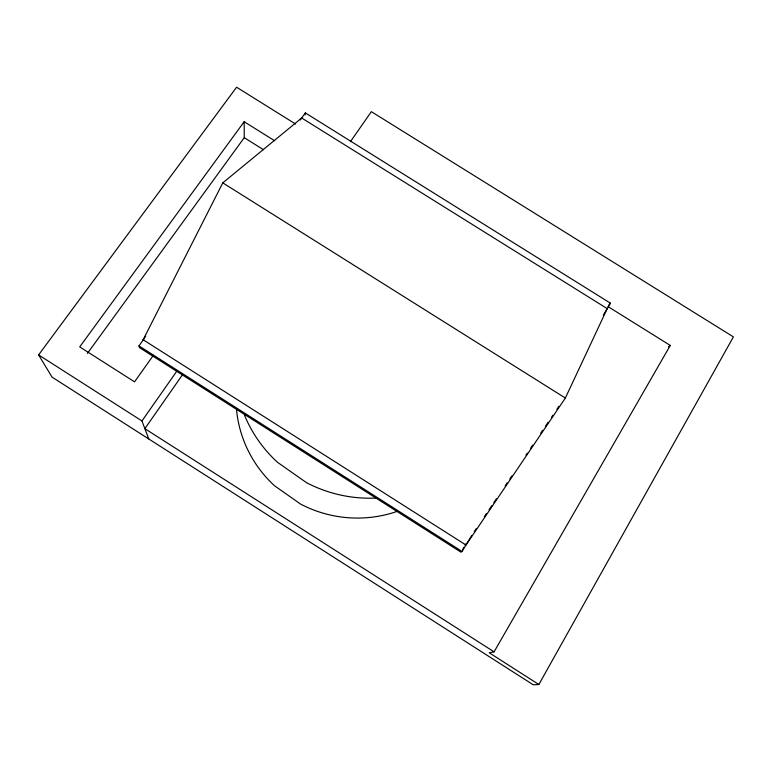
<?xml version="1.0" encoding="UTF-8"?>
<svg xmlns="http://www.w3.org/2000/svg" width="772" height="772" viewBox="0 0 772 772"><rect width="100%" height="100%" fill="white"/><g stroke="black" fill="none" stroke-linecap="round" stroke-linejoin="round"><path stroke-width="1.16" d="M305.133 114.903L305.326 112.915L610.469 303.203L603.318 315.179M565.355 398.043L607.226 308.636L301.688 118L222.79 182.868L143.148 339.757L465.998 545.042L565.355 398.043L222.79 182.868M295.666 124.089L236.589 87.207L38.6 354.917L52.033 377.112L533.23 684.793L538.856 684.503L733.4 336.882L371.351 111.66L350.411 141.71M538.856 684.503L489.236 652.774L494.08 651.848L670.27 345.431L608.018 306.6M462.775 549.268L463.943 547.319M465.101 545.37L466.269 543.42M143.833 339.062L138.95 345.895L139.481 347.622L461.029 552.192L462.081 551.469L471.711 535.478M474.288 531.541L476.305 528.569M484.353 516.651L486.36 513.669M489.043 509.703L491.725 505.728M493.742 502.755L496.425 498.78M505.149 485.877L507.156 482.896M509.838 478.92L511.855 475.948M525.935 455.094L527.276 453.116M530.634 448.146L532.641 445.174M540.689 433.256L542.706 430.274M545.399 426.298L548.091 422.303M551.469 417.305L552.82 415.317M556.863 409.324L558.889 406.323M182.472 374.796L144.866 428.653L494.08 651.848M148.764 438.959L141.961 420.952L177.193 370.628M153.348 355.352L134.55 381.85L79.719 346.889L244.164 121.715L274.687 140.803M143.148 339.757L145.715 336.167M300.289 119.959L305.326 112.915M87.458 353.344L244.251 137.677L244.164 121.715M608.597 305.249L610.469 303.203M668.562 346.86L670.27 345.431M244.251 137.677L263.426 149.681M138.95 345.895L462.081 551.469M38.6 354.917L141.961 420.952M397.551 511.238A120.123 117.537 17.5 0 1 300.646 504.126L274.398 485.656A120.123 117.537 17.5 0 1 236.435 408.668M375.501 498.085A132.948 129.117 18.7 0 1 306.523 482.683L277.38 462.216A132.948 129.117 18.7 0 1 244.29 414.641"/></g></svg>
